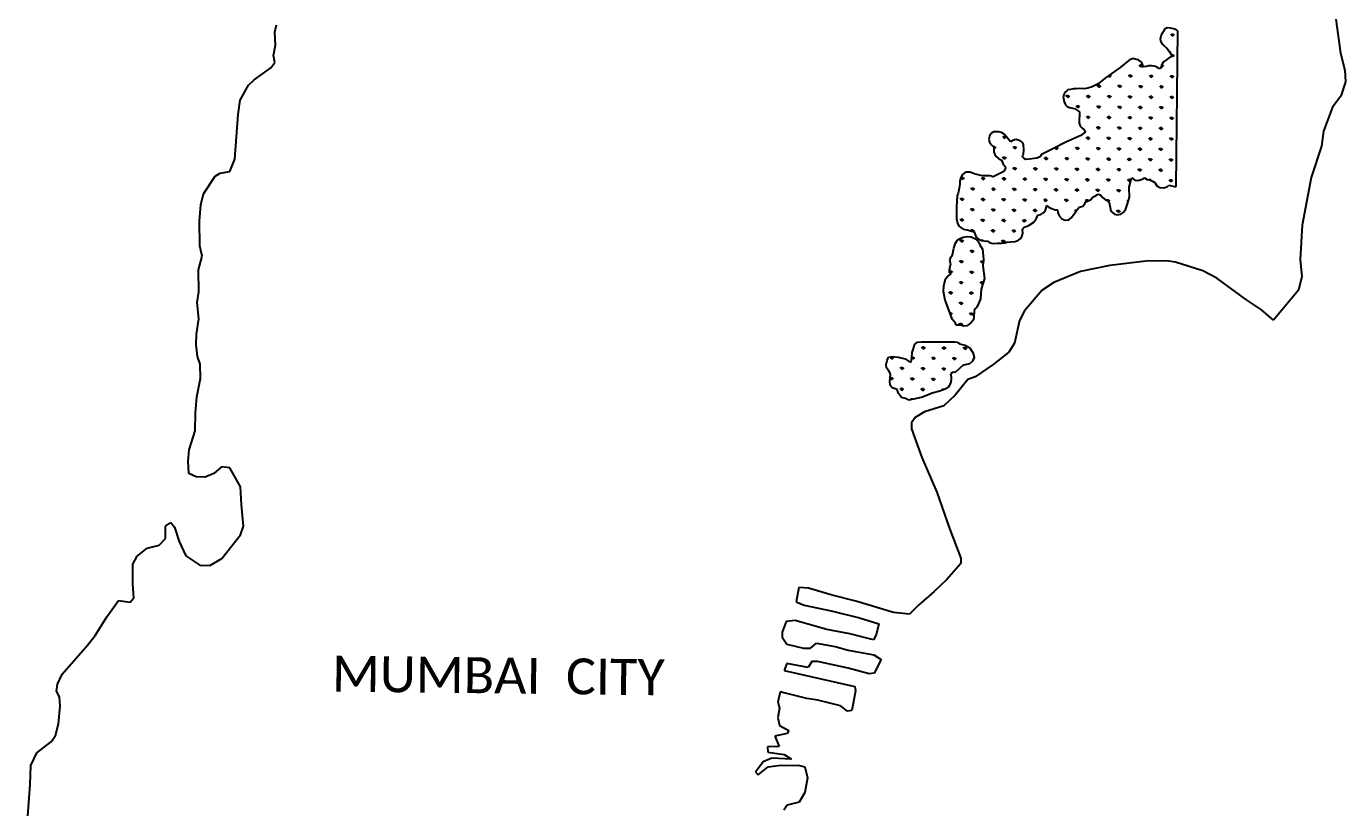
# Model space of a CAD drawing. Header units: metres. Extents: x 266580 to 277461, y 2088854 to 2125416.
# Drawn here: x 268372 to 277461, y 2098449 to 2103836 of the extents above; entities that cross this region are included whole.
import ezdxf

# ---------------------------------------------------------------- set-up
doc = ezdxf.new("R2010")
doc.units = ezdxf.units.M
for name, color, linetype in [('MANGROOVES', 112, 'Continuous'), ('village', 3, 'Continuous'), ('VILLAGE NAME', 250, 'Continuous')]:
    doc.layers.add(name, color=color, linetype=linetype)
doc.styles.add('MtXpl_Calibri', font='calibri.ttf')

msp = doc.modelspace()

# ---------------------------------------------------------------- linework, layer by layer
at = {"layer": 'MANGROOVES'}
for p, q in [((276187.1, 2103765.8), (276184.4, 2103751.1)), ((276184.4, 2103751.1), (276184.9, 2103736.5)), ((276190.8, 2103775.5), (276187.1, 2103765.8)), ((276197.6, 2103786.8), (276190.8, 2103775.5)), ((276205.6, 2103801.4), (276197.6, 2103786.8)), ((276213.8, 2103816), (276205.6, 2103801.4)), ((276230.5, 2103826), (276213.8, 2103816)), ((276254.9, 2103824.2), (276230.5, 2103826)), ((276274.7, 2103819.9), (276254.9, 2103824.2)), ((276292, 2103813.4), (276274.7, 2103819.9)), ((276304.5, 2103805.7), (276292, 2103813.4)), ((276294.4, 2102732), (276304.5, 2103805.7)), ((276184.9, 2103736.5), (276194.9, 2103716)), ((276194.9, 2103716), (276205.9, 2103705.4)), ((276205.9, 2103705.4), (276228.6, 2103685.8)), ((276228.6, 2103685.8), (276244.2, 2103665.2)), ((276244.2, 2103665.2), (276261, 2103638.7)), ((275969.4, 2103603.3), (275906.9, 2103551.2)), ((275994.9, 2103614.1), (275969.4, 2103603.3)), ((276018.8, 2103607.8), (275994.9, 2103614.1)), ((276033, 2103604.7), (276018.8, 2103607.8)), ((276048.1, 2103594.6), (276033, 2103604.7)), ((276058.8, 2103580), (276048.1, 2103594.6)), ((276063.7, 2103569.5), (276058.8, 2103580)), ((276062.1, 2103555.3), (276063.7, 2103569.5)), ((276197, 2103577.3), (276191.9, 2103564.3)), ((276204.2, 2103588.6), (276197, 2103577.3)), ((276262.8, 2103633.3), (276204.2, 2103588.6)), ((276261, 2103638.7), (276262.8, 2103633.3)), ((275807.4, 2103480.9), (275756.9, 2103439.8)), ((275906.9, 2103551.2), (275807.4, 2103480.9)), ((276066.8, 2103556.2), (276062.1, 2103555.3)), ((276087.7, 2103559.8), (276066.8, 2103556.2)), ((276104.8, 2103563.1), (276087.7, 2103559.8)), ((276122.6, 2103562.9), (276104.8, 2103563.1)), ((276140.6, 2103561.6), (276122.6, 2103562.9)), ((276151.3, 2103559.8), (276140.6, 2103561.6)), ((276164.7, 2103552.5), (276151.3, 2103559.8)), ((276173.9, 2103544.6), (276164.7, 2103552.5)), ((276184.8, 2103545.9), (276173.9, 2103544.6)), ((276188.6, 2103552.2), (276184.8, 2103545.9)), ((276191.9, 2103564.3), (276188.6, 2103552.2)), ((275539.5, 2103391.7), (275526.6, 2103379.7)), ((275547.6, 2103397.3), (275539.5, 2103391.7)), ((275565.7, 2103401.1), (275547.6, 2103397.3)), ((275585.4, 2103404.4), (275565.7, 2103401.1)), ((275604.6, 2103406.1), (275585.4, 2103404.4)), ((275628.8, 2103407), (275604.6, 2103406.1)), ((275659.6, 2103405.5), (275628.8, 2103407)), ((275685.7, 2103409), (275659.6, 2103405.5)), ((275714.8, 2103418.6), (275685.7, 2103409)), ((275756.9, 2103439.8), (275714.8, 2103418.6)), ((275519.1, 2103366.8), (275514.4, 2103349.6)), ((275514.4, 2103349.6), (275522, 2103315.9)), ((275526.6, 2103379.7), (275519.1, 2103366.8)), ((275522, 2103315.9), (275530.5, 2103294.2)), ((275530.5, 2103294.2), (275542.3, 2103284.1)), ((275542.3, 2103284.1), (275558.1, 2103277.3)), ((275558.1, 2103277.3), (275578.9, 2103272.4)), ((275578.9, 2103272.4), (275592.8, 2103269.4)), ((275592.8, 2103269.4), (275626.7, 2103245.8)), ((275626.7, 2103245.8), (275624.2, 2103168.2)), ((275624.2, 2103168.2), (275631.8, 2103146.7)), ((275631.8, 2103146.7), (275644, 2103135.2)), ((275644, 2103135.2), (275659.5, 2103122.7)), ((275659.5, 2103122.7), (275667.7, 2103114.4)), ((275667.7, 2103114.4), (275668.1, 2103108.7)), ((275004.4, 2103068.5), (275003.8, 2103058.3)), ((275003.8, 2103058.3), (275007.6, 2103037.4)), ((275007.7, 2103081.7), (275004.4, 2103068.5)), ((275007.6, 2103037.4), (275019.1, 2103021.6)), ((275013.5, 2103094.9), (275007.7, 2103081.7)), ((275023.8, 2103102.6), (275013.5, 2103094.9)), ((275019.1, 2103021.6), (275037.1, 2103003.7)), ((275036.9, 2103108.6), (275023.8, 2103102.6)), ((275054.5, 2103109.4), (275036.9, 2103108.6)), ((275072.2, 2103109.2), (275054.5, 2103109.4)), ((275090, 2103103.5), (275072.2, 2103109.2)), ((275108.3, 2103091.9), (275090, 2103103.5)), ((275134.5, 2103062.5), (275108.3, 2103091.9)), ((275151.2, 2103039.5), (275134.5, 2103062.5)), ((275163.4, 2103047.1), (275151.2, 2103039.5)), ((275178.6, 2103053.1), (275163.4, 2103047.1)), ((275191.7, 2103055.1), (275178.6, 2103053.1)), ((275205.9, 2103052.4), (275191.7, 2103055.1)), ((275223.6, 2103043.6), (275205.9, 2103052.4)), ((275233, 2103035.5), (275223.6, 2103043.6)), ((275241.8, 2103023.7), (275233, 2103035.5)), ((275243.5, 2102983.1), (275241.8, 2103023.7)), ((275533.8, 2103036.8), (275443.9, 2102991.6)), ((275637.7, 2103084), (275533.8, 2103036.8)), ((275668.1, 2103108.7), (275637.7, 2103084)), ((275037.1, 2103003.7), (275037.9, 2102984.8)), ((275037.9, 2102984.8), (275037.7, 2102969.8)), ((275037.7, 2102969.8), (275044.1, 2102952)), ((275044.1, 2102952), (275053.9, 2102938.1)), ((275053.9, 2102938.1), (275070.1, 2102925.9)), ((275235.9, 2102936.7), (275237.9, 2102946)), ((275245.5, 2102925), (275235.9, 2102936.7)), ((275237.9, 2102946), (275241.6, 2102955.9)), ((275241.6, 2102955.9), (275243.5, 2102983.1)), ((275349.9, 2102933.3), (275333.5, 2102926.9)), ((275359.2, 2102941.7), (275349.9, 2102933.3)), ((275366.5, 2102952.6), (275359.2, 2102941.7)), ((275385.1, 2102962.8), (275366.5, 2102952.6)), ((275402.7, 2102970.9), (275385.1, 2102962.8)), ((275443.9, 2102991.6), (275402.7, 2102970.9)), ((275070.1, 2102925.9), (275085.7, 2102916.7)), ((275085.7, 2102916.7), (275090.4, 2102915)), ((275090.4, 2102915), (275100.1, 2102890.3)), ((275100.1, 2102890.3), (275114.3, 2102870.5)), ((275110.2, 2102843.1), (275106.6, 2102835.8)), ((275117.5, 2102859.8), (275110.2, 2102843.1)), ((275114.3, 2102870.5), (275117.5, 2102859.8)), ((275257.7, 2102918), (275245.5, 2102925)), ((275280, 2102919.7), (275257.7, 2102918)), ((275333.5, 2102926.9), (275280, 2102919.7)), ((274802.9, 2102748.8), (274799, 2102719.4)), ((274803.9, 2102771.8), (274802.9, 2102748.8)), ((274810.3, 2102794.7), (274803.9, 2102771.8)), ((274822.2, 2102813.8), (274810.3, 2102794.7)), ((274841.1, 2102829.9), (274822.2, 2102813.8)), ((274873.6, 2102830), (274841.1, 2102829.9)), ((274901.5, 2102820.2), (274873.6, 2102830)), ((274957, 2102805.4), (274901.5, 2102820.2)), ((275010.7, 2102805.3), (274957, 2102805.4)), ((275024.4, 2102802.1), (275010.7, 2102805.3)), ((275027.2, 2102795.4), (275024.4, 2102802.1)), ((275106.6, 2102835.8), (275027.2, 2102795.4)), ((275970.3, 2102727.7), (275981.3, 2102771.2)), ((275981.3, 2102771.2), (275988.7, 2102791.8)), ((275988.7, 2102791.8), (276009.2, 2102775.4)), ((276009.2, 2102775.4), (276028.4, 2102773.7)), ((276028.4, 2102773.7), (276055.6, 2102780.9)), ((276055.6, 2102780.9), (276074.6, 2102792.7)), ((276074.6, 2102792.7), (276093.6, 2102779)), ((276093.6, 2102779), (276116.2, 2102775.7)), ((276116.2, 2102775.7), (276135.3, 2102767.2)), ((276135.3, 2102767.2), (276146.9, 2102759.5)), ((276146.9, 2102759.5), (276160.2, 2102736.8)), ((274784.7, 2102667.9), (274781, 2102591.1)), ((274791.3, 2102685.6), (274784.7, 2102667.9)), ((274799, 2102719.4), (274791.3, 2102685.6)), ((275716.8, 2102655.3), (275721.3, 2102660.5)), ((275721.3, 2102660.5), (275733.8, 2102664.2)), ((275733.8, 2102664.2), (275752.4, 2102677.1)), ((275752.4, 2102677.1), (275758.8, 2102679.3)), ((275758.8, 2102679.3), (275772.3, 2102674.6)), ((275772.3, 2102674.6), (275776.3, 2102661.8)), ((275776.3, 2102661.8), (275784.9, 2102654.9)), ((275958.8, 2102612.2), (275972.2, 2102658.8)), ((275970.4, 2102700.2), (275970.3, 2102727.7)), ((275972.4, 2102682.1), (275970.4, 2102700.2)), ((275972.2, 2102658.8), (275972.4, 2102682.1)), ((276160.2, 2102736.8), (276181.5, 2102724.5)), ((276181.5, 2102724.5), (276211.2, 2102722.3)), ((276211.2, 2102722.3), (276234.1, 2102731.1)), ((276234.1, 2102731.1), (276244, 2102741.2)), ((276244, 2102741.2), (276262.4, 2102736.1)), ((276262.4, 2102736.1), (276282.3, 2102732.5)), ((276282.3, 2102732.5), (276294.4, 2102732)), ((274781, 2102591.1), (274779.8, 2102508.9)), ((275382.6, 2102552.4), (275393.7, 2102569.2)), ((275393.7, 2102569.2), (275399.6, 2102592.1)), ((275399.6, 2102592.1), (275400.1, 2102601.5)), ((275400.1, 2102601.5), (275418.7, 2102587.7)), ((275418.7, 2102587.7), (275436, 2102579.6)), ((275436, 2102579.6), (275460.7, 2102571.5)), ((275460.7, 2102571.5), (275475.8, 2102570.9)), ((275475.8, 2102570.9), (275477.8, 2102552.8)), ((275601.8, 2102560.5), (275615.9, 2102578.7)), ((275615.9, 2102578.7), (275626.2, 2102588.8)), ((275626.2, 2102588.8), (275649.6, 2102597.2)), ((275649.6, 2102597.2), (275664.3, 2102612.7)), ((275664.3, 2102612.7), (275668.6, 2102626.1)), ((275668.6, 2102626.1), (275683, 2102631.6)), ((275683, 2102631.6), (275702.7, 2102640.4)), ((275702.7, 2102640.4), (275716.8, 2102655.3)), ((275784.9, 2102654.9), (275803.6, 2102641.2)), ((275803.6, 2102641.2), (275822.3, 2102633.1)), ((275822.3, 2102633.1), (275832.7, 2102621.3)), ((275832.7, 2102621.3), (275838, 2102588.1)), ((275838, 2102588.1), (275843.4, 2102562.3)), ((275928, 2102551.6), (275944, 2102571.3)), ((275944, 2102571.3), (275958.8, 2102612.2)), ((274779.8, 2102508.9), (274785.9, 2102479.4)), ((274785.9, 2102479.4), (274796.5, 2102457.3)), ((275281.4, 2102464.8), (275312.6, 2102487)), ((275312.6, 2102487), (275330.2, 2102512.4)), ((275330.2, 2102512.4), (275340.9, 2102534.1)), ((275340.9, 2102534.1), (275361.7, 2102538.7)), ((275361.7, 2102538.7), (275382.6, 2102552.4)), ((275477.8, 2102552.8), (275487.3, 2102529.4)), ((275487.3, 2102529.4), (275506.3, 2102508.9)), ((275506.3, 2102508.9), (275527.7, 2102500)), ((275527.7, 2102500), (275552.9, 2102503.1)), ((275552.9, 2102503.1), (275569.6, 2102514.9)), ((275569.6, 2102514.9), (275586.5, 2102537.3)), ((275586.5, 2102537.3), (275601.8, 2102560.5)), ((275843.4, 2102562.3), (275869.2, 2102540.9)), ((275869.2, 2102540.9), (275887.9, 2102537)), ((275887.9, 2102537), (275912.8, 2102541.6)), ((275912.8, 2102541.6), (275928, 2102551.6)), ((274796.5, 2102457.3), (274809, 2102448.8)), ((274809, 2102448.8), (274827.1, 2102437.7)), ((274826.7, 2102382.7), (274853.4, 2102388)), ((274827.1, 2102437.7), (274854.3, 2102432.7)), ((274853.4, 2102388), (274881.8, 2102385.1)), ((274854.3, 2102432.7), (274886.7, 2102423.4)), ((274881.8, 2102385.1), (274910.4, 2102370.5)), ((274886.7, 2102423.4), (274901.7, 2102419.3)), ((274901.7, 2102419.3), (274906.4, 2102404.8)), ((274906.4, 2102404.8), (274918.4, 2102378.2)), ((275219.9, 2102372.7), (275230.2, 2102388.1)), ((275230.2, 2102388.1), (275237.6, 2102408.7)), ((275235.3, 2102437.7), (275246.8, 2102451.8)), ((275237.6, 2102408.7), (275235.3, 2102437.7)), ((275246.8, 2102451.8), (275266.4, 2102458.8)), ((275266.4, 2102458.8), (275281.4, 2102464.8)), ((274757.1, 2102284.4), (274761.5, 2102306.4)), ((274761.5, 2102306.4), (274772.4, 2102341.4)), ((274772.4, 2102341.4), (274785.3, 2102358.5)), ((274785.3, 2102358.5), (274801.2, 2102372.1)), ((274801.2, 2102372.1), (274826.7, 2102382.7)), ((274910.4, 2102370.5), (274929.3, 2102353.1)), ((274918.4, 2102378.2), (274937, 2102365.9)), ((274929.3, 2102353.1), (274941.8, 2102328.7)), ((274937, 2102365.9), (274953.6, 2102360.2)), ((274941.8, 2102328.7), (274958.6, 2102300)), ((274953.6, 2102360.2), (274969.4, 2102356.5)), ((274958.6, 2102300), (274964.9, 2102257)), ((274969.4, 2102356.5), (274983.1, 2102355.4)), ((274983.1, 2102355.4), (274992.3, 2102356.5)), ((274992.3, 2102356.5), (275010.6, 2102344.3)), ((275010.6, 2102344.3), (275032.8, 2102339.5)), ((275032.8, 2102339.5), (275061.1, 2102341.1)), ((275061.1, 2102341.1), (275092.3, 2102341.8)), ((275092.3, 2102341.8), (275112.3, 2102343.5)), ((275112.3, 2102343.5), (275127, 2102348.6)), ((275127, 2102348.6), (275154.9, 2102349.4)), ((275154.9, 2102349.4), (275183.2, 2102352.1)), ((275183.2, 2102352.1), (275206.6, 2102362.4)), ((275206.6, 2102362.4), (275219.9, 2102372.7)), ((274735.1, 2102222.2), (274740.6, 2102244.6)), ((274740.7, 2102198.6), (274735.1, 2102222.2)), ((274740.6, 2102244.6), (274753.5, 2102261.2)), ((274753.5, 2102261.2), (274757.1, 2102284.4)), ((274965.7, 2102226.3), (274963.1, 2102199.8)), ((274964.9, 2102257), (274965.7, 2102226.3)), ((274704.8, 2102095.1), (274720.4, 2102113.8)), ((274720.4, 2102113.8), (274742.5, 2102129.6)), ((274731.1, 2102155.3), (274737.3, 2102179.3)), ((274732.3, 2102136.3), (274731.1, 2102155.3)), ((274742.5, 2102129.6), (274732.3, 2102136.3)), ((274737.3, 2102179.3), (274740.7, 2102198.6)), ((274961.9, 2102191.2), (274961.3, 2102183.7)), ((274961.3, 2102183.7), (274972, 2102096.6)), ((274963.1, 2102199.8), (274961.9, 2102191.2)), ((274690, 2102006.8), (274692.4, 2102047.9)), ((274692.4, 2102047.9), (274704.8, 2102095.1)), ((274949.8, 2102024), (274944.5, 2101956.9)), ((274972, 2102096.6), (274949.8, 2102024)), ((274701.3, 2101947.5), (274690, 2102006.8)), ((274733.7, 2101862.5), (274701.3, 2101947.5)), ((274933.1, 2101929.8), (274919.6, 2101899.3)), ((274944.5, 2101956.9), (274933.1, 2101929.8)), ((274750.6, 2101816.3), (274733.7, 2101862.5)), ((274900.9, 2101871.1), (274899, 2101833.2)), ((274903.3, 2101885.7), (274900.9, 2101871.1)), ((274919.6, 2101899.3), (274903.3, 2101885.7)), ((274772.8, 2101788.4), (274750.6, 2101816.3)), ((274777.6, 2101774.9), (274772.8, 2101788.4)), ((274810.3, 2101775.6), (274777.6, 2101774.9)), ((274831.7, 2101768.5), (274810.3, 2101775.6)), ((274850.7, 2101771.9), (274831.7, 2101768.5)), ((274866.1, 2101781.2), (274850.7, 2101771.9)), ((274883.1, 2101795.5), (274866.1, 2101781.2)), ((274897.2, 2101812.8), (274883.1, 2101795.5)), ((274899, 2101833.2), (274897.2, 2101812.8)), ((274493.9, 2101644.8), (274511, 2101658.5)), ((274511, 2101658.5), (274538.9, 2101660.3)), ((274538.9, 2101660.3), (274578.6, 2101660.5)), ((274578.6, 2101660.5), (274646.2, 2101661.1)), ((274646.2, 2101661.1), (274700.5, 2101660.3)), ((274700.5, 2101660.3), (274737.3, 2101661.3)), ((274737.3, 2101661.3), (274768.8, 2101660.3)), ((274768.8, 2101660.3), (274785, 2101657.7)), ((274785, 2101657.7), (274801.7, 2101646.5)), ((274472, 2101551.9), (274474, 2101586.3)), ((274474, 2101586.3), (274481.6, 2101607.5)), ((274481.6, 2101607.5), (274493.9, 2101644.8)), ((274801.7, 2101646.5), (274820, 2101641.8)), ((274820, 2101641.8), (274839.8, 2101637.1)), ((274839.8, 2101637.1), (274872.6, 2101618.3)), ((274872.6, 2101618.3), (274895.6, 2101582.7)), ((274895.6, 2101582.7), (274901.1, 2101553.3)), ((274295.8, 2101504.8), (274302.1, 2101532.6)), ((274297, 2101482), (274295.8, 2101504.8)), ((274310.7, 2101462), (274297, 2101482)), ((274302.1, 2101532.6), (274312.3, 2101554.8)), ((274312.3, 2101554.8), (274339.5, 2101559.7)), ((274339.5, 2101559.7), (274378.3, 2101554.9)), ((274378.3, 2101554.9), (274426.8, 2101543.3)), ((274426.8, 2101543.3), (274447.5, 2101529.1)), ((274447.5, 2101529.1), (274468.6, 2101519.6)), ((274468.6, 2101519.6), (274472, 2101551.9)), ((274803.1, 2101479), (274769.8, 2101448.8)), ((274823.2, 2101498.6), (274803.1, 2101479)), ((274838.7, 2101501.3), (274823.2, 2101498.6)), ((274868.9, 2101509.7), (274838.7, 2101501.3)), ((274891.2, 2101528.5), (274868.9, 2101509.7)), ((274901.1, 2101553.3), (274891.2, 2101528.5)), ((274322.8, 2101444.9), (274310.7, 2101462)), ((274320, 2101389.9), (274324.6, 2101432.9)), ((274323.3, 2101361.2), (274320, 2101389.9)), ((274324.6, 2101432.9), (274322.8, 2101444.9)), ((274743.3, 2101399.5), (274739.2, 2101373.1)), ((274756, 2101450.9), (274739.4, 2101441)), ((274739.4, 2101441), (274743.5, 2101419.3)), ((274743.5, 2101419.3), (274743.3, 2101399.5)), ((274769.8, 2101448.8), (274756, 2101450.9)), ((274337, 2101343.4), (274323.3, 2101361.2)), ((274371.9, 2101331.3), (274337, 2101343.4)), ((274381.2, 2101304), (274371.9, 2101331.3)), ((274400.3, 2101278.1), (274381.2, 2101304)), ((274584.6, 2101295.2), (274544.7, 2101278.8)), ((274613.4, 2101307.3), (274584.6, 2101295.2)), ((274665.8, 2101320.5), (274613.4, 2101307.3)), ((274702, 2101334), (274665.8, 2101320.5)), ((274722.7, 2101346.2), (274702, 2101334)), ((274739.2, 2101373.1), (274722.7, 2101346.2)), ((274428.1, 2101269.8), (274400.3, 2101278.1)), ((274451.9, 2101259.6), (274428.1, 2101269.8)), ((274494.6, 2101267.8), (274451.9, 2101259.6)), ((274544.7, 2101278.8), (274494.6, 2101267.8))]:
    msp.add_line(p, q, dxfattribs=at)
at = {"layer": 'MANGROOVES', "linetype": 'Continuous'}
for p, q in [((276269.3, 2103768.8), (276256, 2103782.4)), ((276269.3, 2103768.8), (276269.5, 2103787.9)), ((276269.3, 2103768.8), (276282.9, 2103782.1)), ((276196.8, 2103714.1), (276196.9, 2103716.9)), ((276205.1, 2103706.1), (276210.3, 2103711.1)), ((276051.3, 2103555.8), (276038, 2103569.4)), ((276051.3, 2103555.8), (276051.5, 2103574.8)), ((276051.3, 2103555.8), (276063.4, 2103567.6)), ((276195, 2103554.1), (276195.2, 2103572.8)), ((276195, 2103554.1), (276208.6, 2103567.4)), ((276267.7, 2103625.2), (276261, 2103631.9)), ((276267.7, 2103625.2), (276267.9, 2103644.2)), ((276267.7, 2103625.2), (276281.3, 2103638.5)), ((275835, 2103486.4), (275826.9, 2103494.7)), ((275835, 2103486.4), (275835.2, 2103500.5)), ((275835, 2103486.4), (275848.6, 2103499.7)), ((275978.7, 2103484.7), (275965.4, 2103498.4)), ((275978.7, 2103484.7), (275978.9, 2103503.8)), ((275978.7, 2103484.7), (275992.3, 2103498.1)), ((276122.4, 2103483.1), (276109, 2103496.7)), ((276122.4, 2103483.1), (276122.6, 2103502.2)), ((276122.4, 2103483.1), (276136, 2103496.4)), ((276195, 2103554.1), (276190.4, 2103558.8)), ((276266, 2103481.5), (276252.7, 2103495.1)), ((276266, 2103481.5), (276266.2, 2103500.5)), ((276266, 2103481.5), (276279.7, 2103494.8)), ((275762.4, 2103415.3), (275749, 2103429)), ((275762.4, 2103415.3), (275762.6, 2103434.4)), ((275762.4, 2103415.3), (275776, 2103428.7)), ((275906, 2103413.7), (275892.7, 2103427.3)), ((275906, 2103413.7), (275906.2, 2103432.8)), ((275906, 2103413.7), (275919.6, 2103427)), ((276049.7, 2103412.1), (276036.4, 2103425.7)), ((276049.7, 2103412.1), (276049.9, 2103431.1)), ((276049.7, 2103412.1), (276063.3, 2103425.4)), ((276193.4, 2103410.5), (276180.1, 2103424.1)), ((276193.4, 2103410.5), (276193.6, 2103429.5)), ((276193.4, 2103410.5), (276207, 2103423.8)), ((275546, 2103346), (275532.7, 2103359.6)), ((275546, 2103346), (275546.2, 2103365)), ((275546, 2103346), (275559.6, 2103359.3)), ((275689.7, 2103344.3), (275676.4, 2103357.9)), ((275689.7, 2103344.3), (275689.9, 2103363.4)), ((275689.7, 2103344.3), (275703.3, 2103357.6)), ((275833.4, 2103342.7), (275820.1, 2103356.3)), ((275833.4, 2103342.7), (275833.6, 2103361.7)), ((275833.4, 2103342.7), (275847, 2103356)), ((275977, 2103341.1), (275963.7, 2103354.7)), ((275977, 2103341.1), (275977.3, 2103360.1)), ((275977, 2103341.1), (275990.7, 2103354.4)), ((276120.7, 2103339.4), (276107.4, 2103353.1)), ((276120.7, 2103339.4), (276120.9, 2103358.5)), ((276120.7, 2103339.4), (276134.3, 2103352.7)), ((276264.4, 2103337.8), (276251.1, 2103351.4)), ((276264.4, 2103337.8), (276264.6, 2103356.9)), ((276264.4, 2103337.8), (276278, 2103351.1)), ((275617, 2103273.3), (275603.7, 2103286.9)), ((275617, 2103273.3), (275617.3, 2103292.3)), ((275617, 2103273.3), (275630.7, 2103286.6)), ((275688.1, 2103200.6), (275674.8, 2103214.3)), ((275688.1, 2103200.6), (275688.3, 2103219.7)), ((275688.1, 2103200.6), (275701.7, 2103214)), ((275760.7, 2103271.7), (275747.4, 2103285.3)), ((275760.7, 2103271.7), (275760.9, 2103290.7)), ((275760.7, 2103271.7), (275774.3, 2103285)), ((275831.7, 2103199), (275818.4, 2103212.6)), ((275831.7, 2103199), (275832, 2103218.1)), ((275831.7, 2103199), (275845.4, 2103212.3)), ((275904.4, 2103270), (275891.1, 2103283.7)), ((275904.4, 2103270), (275904.6, 2103289.1)), ((275904.4, 2103270), (275918, 2103283.4)), ((275975.4, 2103197.4), (275962.1, 2103211)), ((275975.4, 2103197.4), (275975.6, 2103216.4)), ((275975.4, 2103197.4), (275989, 2103210.7)), ((276048.1, 2103268.4), (276034.8, 2103282)), ((276048.1, 2103268.4), (276048.3, 2103287.5)), ((276048.1, 2103268.4), (276061.7, 2103281.7)), ((276119.1, 2103195.8), (276105.8, 2103209.4)), ((276119.1, 2103195.8), (276119.3, 2103214.8)), ((276119.1, 2103195.8), (276132.7, 2103209.1)), ((276191.7, 2103266.8), (276178.4, 2103280.4)), ((276191.7, 2103266.8), (276192, 2103285.8)), ((276191.7, 2103266.8), (276205.4, 2103280.1)), ((276262.8, 2103194.1), (276249.5, 2103207.7)), ((276262.8, 2103194.1), (276263, 2103213.2)), ((276262.8, 2103194.1), (276276.4, 2103207.4)), ((275759.1, 2103128), (275745.8, 2103141.6)), ((275759.1, 2103128), (275759.3, 2103147)), ((275759.1, 2103128), (275772.7, 2103141.3)), ((275902.8, 2103126.4), (275889.4, 2103140)), ((275902.8, 2103126.4), (275903, 2103145.4)), ((275902.8, 2103126.4), (275916.4, 2103139.7)), ((276046.4, 2103124.7), (276033.1, 2103138.4)), ((276046.4, 2103124.7), (276046.7, 2103143.8)), ((276046.4, 2103124.7), (276060.1, 2103138.1)), ((276190.1, 2103123.1), (276176.8, 2103136.7)), ((276190.1, 2103123.1), (276190.3, 2103142.2)), ((276190.1, 2103123.1), (276203.7, 2103136.4)), ((275111.7, 2103063.5), (275098.4, 2103077.1)), ((275111.7, 2103063.5), (275112, 2103082.5)), ((275111.7, 2103063.5), (275123.4, 2103074.9)), ((275686.4, 2103057), (275673.1, 2103070.6)), ((275686.4, 2103057), (275686.7, 2103076)), ((275686.4, 2103057), (275700.1, 2103070.3)), ((275830.1, 2103055.3), (275816.8, 2103069)), ((275830.1, 2103055.3), (275830.3, 2103074.4)), ((275830.1, 2103055.3), (275843.7, 2103068.7)), ((275973.8, 2103053.7), (275960.5, 2103067.3)), ((275973.8, 2103053.7), (275974, 2103072.8)), ((275973.8, 2103053.7), (275987.4, 2103067)), ((276117.5, 2103052.1), (276104.1, 2103065.7)), ((276117.5, 2103052.1), (276117.7, 2103071.1)), ((276117.5, 2103052.1), (276131.1, 2103065.4)), ((276261.1, 2103050.5), (276247.8, 2103064.1)), ((276261.1, 2103050.5), (276261.4, 2103069.5)), ((276261.1, 2103050.5), (276274.8, 2103063.8)), ((275039.1, 2102992.5), (275037.5, 2102994.1)), ((275039.1, 2102992.5), (275039.3, 2103011.5)), ((275039.1, 2102992.5), (275052.7, 2103005.8)), ((275110.1, 2102919.8), (275096.8, 2102933.4)), ((275110.1, 2102919.8), (275110.3, 2102938.9)), ((275110.1, 2102919.8), (275123.7, 2102933.1)), ((275182.8, 2102990.8), (275169.4, 2103004.5)), ((275182.8, 2102990.8), (275183, 2103009.9)), ((275182.8, 2102990.8), (275196.4, 2103004.2)), ((275397.5, 2102916.6), (275384.1, 2102930.2)), ((275397.5, 2102916.6), (275397.7, 2102935.6)), ((275397.5, 2102916.6), (275411.1, 2102929.9)), ((275470.1, 2102987.6), (275458.8, 2102999.1)), ((275470.1, 2102987.6), (275470.3, 2103004.9)), ((275470.1, 2102987.6), (275483.7, 2103000.9)), ((275541.1, 2102914.9), (275541.3, 2102934)), ((275613.8, 2102986), (275600.5, 2102999.6)), ((275613.8, 2102986), (275614, 2103005)), ((275613.8, 2102986), (275627.4, 2102999.3)), ((275684.8, 2102913.3), (275685, 2102932.3)), ((275757.5, 2102984.3), (275744.1, 2102997.9)), ((275757.5, 2102984.3), (275757.7, 2103003.4)), ((275757.5, 2102984.3), (275771.1, 2102997.6)), ((275828.5, 2102911.7), (275828.7, 2102930.7)), ((275901.1, 2102982.7), (275887.8, 2102996.3)), ((275901.1, 2102982.7), (275901.4, 2103001.7)), ((275901.1, 2102982.7), (275914.8, 2102996)), ((275972.2, 2102910), (275972.4, 2102929.1)), ((276044.8, 2102981.1), (276031.5, 2102994.7)), ((276044.8, 2102981.1), (276045, 2103000.1)), ((276044.8, 2102981.1), (276058.4, 2102994.4)), ((276188.5, 2102979.4), (276175.2, 2102993.1)), ((276188.5, 2102979.4), (276188.7, 2102998.5)), ((276188.5, 2102979.4), (276202.1, 2102992.7)), ((275181.1, 2102847.2), (275167.8, 2102860.8)), ((275181.1, 2102847.2), (275181.3, 2102866.2)), ((275181.1, 2102847.2), (275194.8, 2102860.5)), ((275253.8, 2102918.2), (275249.1, 2102922.9)), ((275253.8, 2102918.2), (275253.8, 2102920.3)), ((275253.8, 2102918.2), (275255.1, 2102919.5)), ((275324.8, 2102845.5), (275311.5, 2102859.2)), ((275324.8, 2102845.5), (275325, 2102864.6)), ((275324.8, 2102845.5), (275338.4, 2102858.9)), ((275468.5, 2102843.9), (275455.2, 2102857.5)), ((275468.5, 2102843.9), (275468.7, 2102863)), ((275468.5, 2102843.9), (275482.1, 2102857.2)), ((275541.1, 2102914.9), (275527.8, 2102928.6)), ((275541.1, 2102914.9), (275554.8, 2102928.2)), ((275612.2, 2102842.3), (275598.8, 2102855.9)), ((275612.2, 2102842.3), (275612.4, 2102861.3)), ((275612.2, 2102842.3), (275625.8, 2102855.6)), ((275684.8, 2102913.3), (275671.5, 2102926.9)), ((275684.8, 2102913.3), (275698.4, 2102926.6)), ((275755.8, 2102840.6), (275742.5, 2102854.3)), ((275755.8, 2102840.6), (275756, 2102859.7)), ((275755.8, 2102840.6), (275769.5, 2102854)), ((275828.5, 2102911.7), (275815.2, 2102925.3)), ((275828.5, 2102911.7), (275842.1, 2102925)), ((275899.5, 2102839), (275886.2, 2102852.6)), ((275899.5, 2102839), (275899.7, 2102858.1)), ((275899.5, 2102839), (275913.1, 2102852.3)), ((275972.2, 2102910), (275958.8, 2102923.7)), ((275972.2, 2102910), (275985.8, 2102923.4)), ((276043.2, 2102837.4), (276029.9, 2102851)), ((276043.2, 2102837.4), (276043.4, 2102856.4)), ((276043.2, 2102837.4), (276056.8, 2102850.7)), ((276115.8, 2102908.4), (276102.5, 2102922)), ((276115.8, 2102908.4), (276116, 2102927.5)), ((276115.8, 2102908.4), (276129.5, 2102921.7)), ((276186.9, 2102835.8), (276173.5, 2102849.4)), ((276186.9, 2102835.8), (276187.1, 2102854.8)), ((276186.9, 2102835.8), (276200.5, 2102849.1)), ((276259.5, 2102906.8), (276246.2, 2102920.4)), ((276259.5, 2102906.8), (276259.7, 2102925.8)), ((276259.5, 2102906.8), (276273.1, 2102920.1)), ((274821.1, 2102779.4), (274809.4, 2102791.4)), ((274821.1, 2102779.4), (274821.3, 2102798.5)), ((274821.1, 2102779.4), (274834.8, 2102792.7)), ((274964.8, 2102777.8), (274951.5, 2102791.4)), ((274964.8, 2102777.8), (274965, 2102796.8)), ((274964.8, 2102777.8), (274978.4, 2102791.1)), ((275108.5, 2102776.1), (275095.2, 2102789.8)), ((275108.5, 2102776.1), (275108.7, 2102795.2)), ((275108.5, 2102776.1), (275122.1, 2102789.5)), ((275252.2, 2102774.5), (275238.8, 2102788.1)), ((275252.2, 2102774.5), (275252.4, 2102793.6)), ((275252.2, 2102774.5), (275265.8, 2102787.8)), ((275395.8, 2102772.9), (275382.5, 2102786.5)), ((275395.8, 2102772.9), (275396, 2102791.9)), ((275395.8, 2102772.9), (275409.4, 2102786.2)), ((275539.5, 2102771.3), (275526.2, 2102784.9)), ((275539.5, 2102771.3), (275539.7, 2102790.3)), ((275539.5, 2102771.3), (275553.1, 2102784.6)), ((275683.2, 2102769.6), (275669.9, 2102783.2)), ((275683.2, 2102769.6), (275683.4, 2102788.7)), ((275683.2, 2102769.6), (275696.8, 2102782.9)), ((275826.9, 2102768), (275813.5, 2102781.6)), ((275826.9, 2102768), (275827.1, 2102787)), ((275826.9, 2102768), (275840.5, 2102781.3)), ((275970.5, 2102766.4), (275957.2, 2102780)), ((275970.5, 2102766.4), (275970.7, 2102785.4)), ((275970.5, 2102766.4), (275984.1, 2102779.7)), ((276101.4, 2102777.8), (276100.9, 2102778.4)), ((276114.3, 2102776), (276114.4, 2102783.8)), ((276122.5, 2102772.9), (276127.8, 2102778)), ((276257.9, 2102763.1), (276244.6, 2102776.7)), ((276257.9, 2102763.1), (276258.1, 2102782.2)), ((276257.9, 2102763.1), (276271.5, 2102776.4)), ((274892.1, 2102706.8), (274878.8, 2102720.4)), ((274892.1, 2102706.8), (274892.4, 2102725.8)), ((274892.1, 2102706.8), (274905.8, 2102720.1)), ((275035.8, 2102705.1), (275022.5, 2102718.7)), ((275035.8, 2102705.1), (275036, 2102724.2)), ((275035.8, 2102705.1), (275049.4, 2102718.4)), ((275179.5, 2102703.5), (275166.2, 2102717.1)), ((275179.5, 2102703.5), (275179.7, 2102722.5)), ((275179.5, 2102703.5), (275193.1, 2102716.8)), ((275323.2, 2102701.9), (275309.9, 2102715.5)), ((275323.2, 2102701.9), (275323.4, 2102720.9)), ((275323.2, 2102701.9), (275336.8, 2102715.2)), ((275466.8, 2102700.2), (275453.5, 2102713.9)), ((275466.8, 2102700.2), (275467.1, 2102719.3)), ((275466.8, 2102700.2), (275480.5, 2102713.5)), ((275610.5, 2102698.6), (275597.2, 2102712.2)), ((275610.5, 2102698.6), (275610.7, 2102717.7)), ((275610.5, 2102698.6), (275624.1, 2102711.9)), ((275754.2, 2102697), (275740.9, 2102710.6)), ((275754.2, 2102697), (275754.4, 2102716)), ((275754.2, 2102697), (275767.8, 2102710.3)), ((275897.9, 2102695.3), (275884.6, 2102709)), ((275897.9, 2102695.3), (275898.1, 2102714.4)), ((275897.9, 2102695.3), (275911.5, 2102708.7)), ((274819.5, 2102635.7), (274806.2, 2102649.4)), ((274819.5, 2102635.7), (274819.7, 2102654.8)), ((274819.5, 2102635.7), (274833.1, 2102649)), ((274890.5, 2102563.1), (274877.2, 2102576.7)), ((274890.5, 2102563.1), (274890.7, 2102582.1)), ((274890.5, 2102563.1), (274904.1, 2102576.4)), ((274963.2, 2102634.1), (274949.9, 2102647.7)), ((274963.2, 2102634.1), (274963.4, 2102653.1)), ((274963.2, 2102634.1), (274976.8, 2102647.4)), ((275034.2, 2102561.4), (275020.9, 2102575.1)), ((275034.2, 2102561.4), (275034.4, 2102580.5)), ((275034.2, 2102561.4), (275047.8, 2102574.8)), ((275106.8, 2102632.5), (275093.5, 2102646.1)), ((275106.8, 2102632.5), (275107.1, 2102651.5)), ((275106.8, 2102632.5), (275120.5, 2102645.8)), ((275177.9, 2102559.8), (275164.6, 2102573.4)), ((275177.9, 2102559.8), (275178.1, 2102578.9)), ((275177.9, 2102559.8), (275191.5, 2102573.1)), ((275250.5, 2102630.8), (275237.2, 2102644.5)), ((275250.5, 2102630.8), (275250.7, 2102649.9)), ((275250.5, 2102630.8), (275264.1, 2102644.2)), ((275321.5, 2102558.2), (275308.2, 2102571.8)), ((275321.5, 2102558.2), (275321.8, 2102577.2)), ((275321.5, 2102558.2), (275335.2, 2102571.5)), ((275394.2, 2102629.2), (275380.9, 2102642.8)), ((275394.2, 2102629.2), (275394.4, 2102648.3)), ((275394.2, 2102629.2), (275407.8, 2102642.5)), ((275465.4, 2102571.3), (275465.4, 2102575.6)), ((275476.2, 2102567.3), (275478.8, 2102569.9)), ((275537.9, 2102627.6), (275524.6, 2102641.2)), ((275537.9, 2102627.6), (275538.1, 2102646.6)), ((275537.9, 2102627.6), (275551.5, 2102640.9)), ((275602.5, 2102561.4), (275595.6, 2102568.5)), ((275609.1, 2102569.9), (275609.1, 2102574)), ((275677.9, 2102629.7), (275668.2, 2102639.6)), ((275681.6, 2102631.1), (275681.8, 2102645)), ((275691, 2102635.2), (275695.2, 2102639.3)), ((275812.6, 2102637.3), (275811.9, 2102637.9)), ((275825.3, 2102629.7), (275825.4, 2102643.4)), ((275827.8, 2102626.8), (275838.8, 2102637.6)), ((275896.2, 2102551.7), (275896.5, 2102570.7)), ((275963.4, 2102628.3), (275955.6, 2102636.3)), ((274817.9, 2102492.1), (274804.6, 2102505.7)), ((274817.9, 2102492.1), (274818.1, 2102511.1)), ((274817.9, 2102492.1), (274831.5, 2102505.4)), ((274961.5, 2102490.4), (274948.2, 2102504)), ((274961.5, 2102490.4), (274961.8, 2102509.5)), ((274961.5, 2102490.4), (274975.2, 2102503.7)), ((275105.2, 2102488.8), (275091.9, 2102502.4)), ((275105.2, 2102488.8), (275105.4, 2102507.8)), ((275105.2, 2102488.8), (275118.8, 2102502.1)), ((275248.9, 2102487.2), (275235.6, 2102500.8)), ((275248.9, 2102487.2), (275249.1, 2102506.2)), ((275248.9, 2102487.2), (275262.5, 2102500.5)), ((275536.4, 2102501), (275536.5, 2102503)), ((275896.2, 2102551.7), (275882.9, 2102565.3)), ((275896.2, 2102551.7), (275909.9, 2102565)), ((274884.3, 2102424.1), (274875.6, 2102433)), ((274888.9, 2102422.8), (274889.1, 2102438.5)), ((274891.6, 2102422.1), (274902.5, 2102432.7)), ((275032.6, 2102417.8), (275019.2, 2102431.4)), ((275032.6, 2102417.8), (275032.8, 2102436.8)), ((275032.6, 2102417.8), (275046.2, 2102431.1)), ((275176.2, 2102416.1), (275162.9, 2102429.8)), ((275176.2, 2102416.1), (275176.5, 2102435.2)), ((275176.2, 2102416.1), (275189.9, 2102429.5)), ((274816.2, 2102348.4), (274802.9, 2102362)), ((274816.2, 2102348.4), (274816.5, 2102367.4)), ((274816.2, 2102348.4), (274829.9, 2102361.7)), ((274887.3, 2102275.7), (274887.5, 2102294.8)), ((274960, 2102358.7), (274960.1, 2102365.8)), ((274969.9, 2102356.5), (274973.5, 2102360.1)), ((275103.6, 2102345.1), (275090.3, 2102358.7)), ((275103.6, 2102345.1), (275103.8, 2102364.2)), ((275103.6, 2102345.1), (275117.2, 2102358.4)), ((274814.6, 2102204.7), (274801.3, 2102218.3)), ((274814.6, 2102204.7), (274814.8, 2102223.8)), ((274814.6, 2102204.7), (274828.2, 2102218)), ((274887.3, 2102275.7), (274873.9, 2102289.4)), ((274887.3, 2102275.7), (274900.9, 2102289)), ((274958.3, 2102203.1), (274945, 2102216.7)), ((274958.3, 2102203.1), (274958.5, 2102222.1)), ((274958.3, 2102203.1), (274964, 2102208.6)), ((274742, 2102133.7), (274731.9, 2102144)), ((274742, 2102133.7), (274742.2, 2102152.7)), ((274742, 2102133.7), (274755.6, 2102147)), ((274885.6, 2102132.1), (274872.3, 2102145.7)), ((274885.6, 2102132.1), (274885.8, 2102151.1)), ((274885.6, 2102132.1), (274899.3, 2102145.4)), ((274813, 2102061), (274799.7, 2102074.7)), ((274813, 2102061), (274813.2, 2102080.1)), ((274813, 2102061), (274826.6, 2102074.3)), ((274956.7, 2102059.4), (274943.3, 2102073)), ((274956.7, 2102059.4), (274956.9, 2102078.5)), ((274956.7, 2102059.4), (274962.3, 2102064.9)), ((274740.3, 2101990), (274727, 2102003.6)), ((274740.3, 2101990), (274740.5, 2102009.1)), ((274740.3, 2101990), (274753.9, 2102003.3)), ((274811.3, 2101917.4), (274798, 2101931)), ((274811.3, 2101917.4), (274811.6, 2101936.4)), ((274811.3, 2101917.4), (274825, 2101930.7)), ((274884, 2101988.4), (274870.7, 2102002)), ((274884, 2101988.4), (274884.2, 2102007.4)), ((274884, 2101988.4), (274897.6, 2102001.7)), ((274738.7, 2101848.8), (274738.9, 2101865.4)), ((274739.4, 2101847), (274752.3, 2101859.7)), ((274882.4, 2101844.7), (274869.1, 2101858.3)), ((274882.4, 2101844.7), (274882.6, 2101863.8)), ((274882.4, 2101844.7), (274896, 2101858)), ((274807.9, 2101775.5), (274796.4, 2101787.3)), ((274809.7, 2101775.6), (274809.9, 2101792.7)), ((274811.3, 2101775.2), (274823.3, 2101787)), ((274551.8, 2101611.1), (274538.5, 2101624.7)), ((274551.8, 2101611.1), (274552, 2101630.1)), ((274551.8, 2101611.1), (274565.4, 2101624.4)), ((274695.4, 2101609.1), (274682.2, 2101622.7)), ((274695.4, 2101609.1), (274695.7, 2101628.1)), ((274695.4, 2101609.1), (274709.1, 2101622.4)), ((274839.1, 2101607.1), (274825.8, 2101620.8)), ((274839.1, 2101607.1), (274839.4, 2101626.2)), ((274839.1, 2101607.1), (274852.8, 2101620.4)), ((274335.3, 2101542.2), (274322, 2101555.9)), ((274335.3, 2101542.2), (274335.5, 2101559)), ((274335.3, 2101542.2), (274348.9, 2101555.5)), ((274406.1, 2101469.4), (274392.8, 2101483)), ((274406.1, 2101469.4), (274406.4, 2101488.4)), ((274406.1, 2101469.4), (274419.8, 2101482.7)), ((274478.9, 2101540.2), (274471.6, 2101547.8)), ((274478.9, 2101540.2), (274479.2, 2101559.3)), ((274478.9, 2101540.2), (274492.6, 2101553.5)), ((274549.8, 2101467.4), (274536.5, 2101481.1)), ((274549.8, 2101467.4), (274550.1, 2101486.4)), ((274549.8, 2101467.4), (274563.4, 2101480.7)), ((274622.6, 2101538.2), (274609.3, 2101551.9)), ((274622.6, 2101538.2), (274622.9, 2101557.3)), ((274622.6, 2101538.2), (274636.3, 2101551.5)), ((274693.5, 2101465.4), (274680.2, 2101479.1)), ((274693.5, 2101465.4), (274693.7, 2101484.5)), ((274693.5, 2101465.4), (274707.1, 2101478.7)), ((274766.3, 2101536.3), (274753, 2101549.9)), ((274766.3, 2101536.3), (274766.5, 2101555.3)), ((274766.3, 2101536.3), (274779.9, 2101549.6)), ((274898.3, 2101546.3), (274896.7, 2101547.9)), ((274333.3, 2101398.5), (274322.1, 2101410)), ((274333.3, 2101398.5), (274333.6, 2101417.6)), ((274333.3, 2101398.5), (274347, 2101411.8)), ((274477, 2101396.6), (274463.7, 2101410.2)), ((274477, 2101396.6), (274477.2, 2101415.6)), ((274477, 2101396.6), (274490.6, 2101409.8)), ((274620.6, 2101394.6), (274607.4, 2101408.2)), ((274620.6, 2101394.6), (274620.9, 2101413.6)), ((274620.6, 2101394.6), (274634.3, 2101407.9)), ((274404.1, 2101325.7), (274390.9, 2101339.4)), ((274404.1, 2101325.7), (274404.4, 2101344.8)), ((274404.1, 2101325.7), (274417.8, 2101339)), ((274547.8, 2101323.7), (274534.5, 2101337.4)), ((274547.8, 2101323.7), (274548.1, 2101342.8)), ((274547.8, 2101323.7), (274561.5, 2101337)), ((274685.6, 2101327.9), (274678.2, 2101335.4)), ((274691.6, 2101330.1), (274691.8, 2101340.8)), ((274465.9, 2101262.3), (274461.7, 2101266.5)), ((274475.1, 2101264), (274475.3, 2101271.9))]:
    msp.add_line(p, q, dxfattribs=at)
at = {"layer": 'village', "color": 3, "true_color": 0x00ff00}
for p, q in [((270083, 2103796.6), (270093.8, 2103846)), ((277393.3, 2103884.7), (277425.4, 2103650.5)), ((270088.2, 2103706.9), (270083, 2103796.6)), ((270073.1, 2103635), (270088.2, 2103706.9)), ((270055.8, 2103549.7), (270082.4, 2103585.8)), ((270082.4, 2103585.8), (270073.1, 2103635)), ((277425.4, 2103650.5), (277456.6, 2103533.5)), ((269939.9, 2103468), (270055.8, 2103549.7)), ((277456.6, 2103533.5), (277461, 2103454.1)), ((269844.6, 2103326), (269902.1, 2103429.6)), ((269902.1, 2103429.6), (269939.9, 2103468)), ((277461, 2103454.1), (277427.8, 2103355.5)), ((269829.7, 2103227.2), (269844.6, 2103326)), ((277427.8, 2103355.5), (277371.7, 2103279.4)), ((269807.5, 2102919.8), (269829.7, 2103227.2)), ((277371.7, 2103279.4), (277308.7, 2103112.5)), ((277308.7, 2103112.5), (277294.4, 2103010.3)), ((277294.4, 2103010.3), (277224.3, 2102794.1)), ((269772.3, 2102834.4), (269807.5, 2102919.8)), ((269591.9, 2102680.5), (269671.7, 2102802.2)), ((269671.7, 2102802.2), (269707.3, 2102824.9)), ((269707.3, 2102824.9), (269772.3, 2102834.4)), ((277224.3, 2102794.1), (277162.6, 2102464.6)), ((269574.6, 2102606.3), (269591.9, 2102680.5)), ((269564.3, 2102491.9), (269574.6, 2102606.3)), ((269565.6, 2102323.7), (269564.3, 2102491.9)), ((277162.6, 2102464.6), (277148.5, 2102229.6)), ((269581.9, 2102252.1), (269565.6, 2102323.7)), ((269558, 2102157.7), (269581.9, 2102252.1)), ((276085.7, 2102217.2), (275837.1, 2102186.1)), ((276226.9, 2102218.4), (276085.7, 2102217.2)), ((276289.8, 2102209.8), (276226.9, 2102218.4)), ((276476.3, 2102150.8), (276289.8, 2102209.8)), ((277148.5, 2102229.6), (277158.3, 2102110.7)), ((269559.2, 2102005.3), (269558, 2102157.7)), ((275633.4, 2102146.3), (275450.1, 2102070.9)), ((275837.1, 2102186.1), (275633.4, 2102146.3)), ((276573.2, 2102100.1), (276476.3, 2102150.8)), ((275450.1, 2102070.9), (275369.9, 2102016.4)), ((276771.6, 2101955.9), (276573.2, 2102100.1)), ((277158.3, 2102110.7), (277137, 2102018)), ((269548.6, 2101931.2), (269559.2, 2102005.3)), ((269560.7, 2101819.2), (269548.6, 2101931.2)), ((275369.9, 2102016.4), (275247.7, 2101874.2)), ((276882.1, 2101880.6), (276771.6, 2101955.9)), ((277137, 2102018), (276963.9, 2101811.3)), ((275247.7, 2101874.2), (275214.6, 2101808.9)), ((276963.9, 2101811.3), (276882.1, 2101880.6)), ((269543.6, 2101713.6), (269560.7, 2101819.2)), ((275214.6, 2101808.9), (275180, 2101651.7)), ((269541.9, 2101641.9), (269543.6, 2101713.6)), ((269551.5, 2101559), (269541.9, 2101641.9)), ((275140.1, 2101588.6), (275033.2, 2101504.9)), ((275180, 2101651.7), (275140.1, 2101588.6)), ((269569.9, 2101507.6), (269551.5, 2101559)), ((269570.7, 2101409), (269569.9, 2101507.6)), ((275033.2, 2101504.9), (274908.3, 2101418.7)), ((269547, 2101280.9), (269570.7, 2101409)), ((274859.1, 2101400.3), (274770.3, 2101292)), ((274908.3, 2101418.7), (274859.1, 2101400.3)), ((269536.7, 2101171), (269547, 2101280.9)), ((274692.4, 2101219.6), (274560.5, 2101178.2)), ((274770.3, 2101292), (274692.4, 2101219.6)), ((269535.5, 2101047.6), (269536.7, 2101171)), ((274495.8, 2101139.6), (274469.2, 2101101.3)), ((274560.5, 2101178.2), (274495.8, 2101139.6)), ((269493.9, 2100915), (269535.5, 2101047.6)), ((274469.2, 2101101.3), (274469.5, 2101060.9)), ((274469.5, 2101060.9), (274540.6, 2100864.2)), ((269485.6, 2100838.7), (269493.9, 2100915)), ((269490.7, 2100753.5), (269485.6, 2100838.7)), ((274540.6, 2100864.2), (274645.6, 2100625.3)), ((269542.5, 2100729.3), (269490.7, 2100753.5)), ((269663.4, 2100752.7), (269603, 2100727.5)), ((269716.8, 2100798), (269663.4, 2100752.7)), ((269772.9, 2100791.7), (269716.8, 2100798)), ((269848, 2100660), (269772.9, 2100791.7)), ((269603, 2100727.5), (269542.5, 2100729.3)), ((269853.4, 2100536.7), (269848, 2100660)), ((274645.6, 2100625.3), (274732.8, 2100372.6)), ((269868.1, 2100388.8), (269853.4, 2100536.7)), ((269330, 2100389), (269367.9, 2100414)), ((269330.6, 2100303.8), (269330, 2100389)), ((269367.9, 2100414), (269392.8, 2100382.8)), ((269846.1, 2100330.4), (269868.1, 2100388.8)), ((269286.2, 2100258.6), (269330.6, 2100303.8)), ((269392.8, 2100382.8), (269425, 2100284.4)), ((269717.4, 2100167.9), (269846.1, 2100330.4)), ((274732.8, 2100372.6), (274810.7, 2100169.3)), ((269134.3, 2100183.4), (269203.4, 2100237.8)), ((269203.4, 2100237.8), (269286.2, 2100258.6)), ((269425, 2100284.4), (269470.6, 2100186.1)), ((269104.5, 2099990.3), (269105.6, 2100127.1)), ((269105.6, 2100127.1), (269134.3, 2100183.4)), ((269470.6, 2100186.1), (269567.5, 2100121.9)), ((269567.5, 2100121.9), (269634.8, 2100117.9)), ((269634.8, 2100117.9), (269717.4, 2100167.9)), ((274811, 2100133.4), (274713.2, 2100022.8)), ((274810.7, 2100169.3), (274811, 2100133.4)), ((274713.2, 2100022.8), (274626.5, 2099939.1)), ((269111.9, 2099896.2), (269104.5, 2099990.3)), ((273693.5, 2099967.4), (273676.4, 2099868.7)), ((273760.9, 2099961.3), (273693.5, 2099967.4)), ((273922.7, 2099913.3), (273760.9, 2099961.3)), ((274626.5, 2099939.1), (274517.4, 2099844.1)), ((268926.9, 2099764.7), (269006.7, 2099877.4)), ((269006.7, 2099877.4), (269087.5, 2099866.9)), ((269087.5, 2099866.9), (269111.9, 2099896.2)), ((273676.4, 2099868.7), (273730.4, 2099844.5)), ((273730.4, 2099844.5), (273916.8, 2099805.6)), ((274086.7, 2099872), (273922.7, 2099913.3)), ((274345.1, 2099795.6), (274086.7, 2099872)), ((274517.4, 2099844.1), (274457.3, 2099783.1)), ((268845, 2099636.2), (268926.9, 2099764.7)), ((273916.8, 2099805.6), (274112.2, 2099757.9)), ((274112.2, 2099757.9), (274244.8, 2099716.4)), ((274457.3, 2099783.1), (274345.1, 2099795.6)), ((273605.7, 2099733.6), (273579.4, 2099659.4)), ((273579.4, 2099659.4), (273579.7, 2099623.5)), ((273668.5, 2099738.6), (273605.7, 2099733.6)), ((273886.4, 2099677.6), (273668.5, 2099738.6)), ((274045.9, 2099647.5), (273886.4, 2099677.6)), ((274244.8, 2099716.4), (274227.5, 2099640)), ((268618.4, 2099369.8), (268791.7, 2099568.5)), ((268791.7, 2099568.5), (268845, 2099636.2)), ((273579.7, 2099623.5), (273611.5, 2099576.7)), ((273611.5, 2099576.7), (273726, 2099548.5)), ((273773.1, 2099548.9), (273815.4, 2099582.9)), ((273815.4, 2099582.9), (273943.4, 2099559.3)), ((274207.6, 2099606.2), (274045.9, 2099647.5)), ((274227.5, 2099640), (274207.6, 2099606.2)), ((273726, 2099548.5), (273773.1, 2099548.9)), ((273943.4, 2099559.3), (274033.3, 2099535.3)), ((274033.3, 2099535.3), (274210.7, 2099503.1)), ((274210.7, 2099503.1), (274260.3, 2099469.9)), ((273610.3, 2099442.2), (273592.7, 2099395)), ((273592.7, 2099395), (274080.2, 2099284.6)), ((273758.5, 2099414.3), (273610.3, 2099442.2)), ((273782.8, 2099457.1), (273758.5, 2099414.3)), ((273823.2, 2099457.4), (273782.8, 2099457.1)), ((274034.3, 2099409.8), (273823.2, 2099457.4)), ((274178.1, 2099370.6), (274034.3, 2099409.8)), ((274260.3, 2099469.9), (274211.7, 2099375.4)), ((268579, 2099252.9), (268585.3, 2099300)), ((268585.3, 2099300), (268618.4, 2099369.8)), ((274211.7, 2099375.4), (274178.1, 2099370.6)), ((268599.5, 2099212.7), (268579, 2099252.9)), ((268604.5, 2099147.7), (268599.5, 2099212.7)), ((273564.8, 2099246.8), (273549.6, 2099177.2)), ((273749, 2099201.3), (273564.8, 2099246.8)), ((274084.9, 2099255.5), (274059.1, 2099118.5)), ((274080.2, 2099284.6), (274084.9, 2099255.5)), ((268592, 2099026.5), (268604.5, 2099147.7)), ((273561.2, 2099134.7), (273548.3, 2099069.6)), ((273549.6, 2099177.2), (273561.2, 2099134.7)), ((273825.3, 2099190.7), (273749, 2099201.3)), ((273980.3, 2099151.6), (273825.3, 2099190.7)), ((274029.9, 2099113.9), (273980.3, 2099151.6)), ((274059.1, 2099118.5), (274029.9, 2099113.9)), ((268572.5, 2098945.6), (268592, 2099026.5)), ((273548.3, 2099069.6), (273559.9, 2099015.9)), ((268543.7, 2098905.1), (268572.5, 2098945.6)), ((273614.2, 2098960.3), (273529.1, 2098941.7)), ((273529.1, 2098941.7), (273558.8, 2098870.2)), ((273559.9, 2099015.9), (273625.2, 2098980.6)), ((273625.2, 2098980.6), (273614.2, 2098960.3)), ((268443.4, 2098828), (268543.7, 2098905.1)), ((273558.8, 2098870.2), (273478.1, 2098867.3)), ((273478.1, 2098867.3), (273480.7, 2098831.4)), ((268401.5, 2098740.2), (268443.4, 2098828)), ((273447.6, 2098763.9), (273394.3, 2098694)), ((273507.9, 2098791.3), (273447.6, 2098763.9)), ((273480.7, 2098831.4), (273592.9, 2098816.6)), ((273642.5, 2098783.4), (273507.9, 2098791.3)), ((273592.9, 2098816.6), (273642.5, 2098783.4)), ((268398.1, 2098607.9), (268401.5, 2098740.2)), ((273394.3, 2098694), (273414.7, 2098676.2)), ((273414.7, 2098676.2), (273481.5, 2098730.6)), ((273481.5, 2098730.6), (273568.8, 2098742.5)), ((273568.8, 2098742.5), (273698.9, 2098739)), ((273698.9, 2098739), (273734.8, 2098730.4)), ((273734.8, 2098730.4), (273753.4, 2098654.3)), ((268371.6, 2098269.1), (268398.1, 2098607.9)), ((273753.4, 2098654.3), (273736.2, 2098553.3)), ((273696.4, 2098485.7), (273613.6, 2098467.1)), ((273736.2, 2098553.3), (273696.4, 2098485.7)), ((273613.6, 2098467.1), (273589.3, 2098431.1))]:
    msp.add_line(p, q, dxfattribs=at)

# ---------------------------------------------------------------- texts
at = {"layer": 'VILLAGE NAME', "style": 'MtXpl_Calibri'}
msp.add_text('MUMBAI  CITY', height=247.631, rotation=359.34145, dxfattribs=at).set_placement((270475.7, 2099249.8))

doc.saveas('drawing.dxf')
